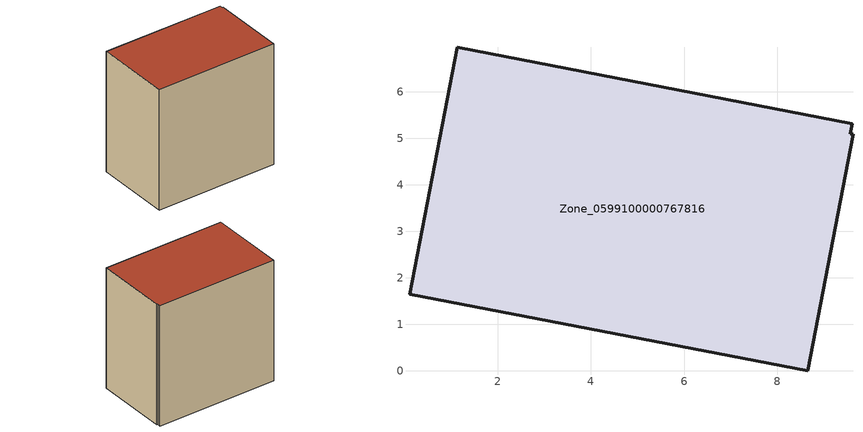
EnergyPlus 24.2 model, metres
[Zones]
Zone_0599100000767816
 floor ground (C_G): 9.57,5.09 9.63,5.08 8.66,0 0.1,1.65 1.12,6.96 9.62,5.32 z0
 wall outside (C_F): 1.12,6.96 0.1,1.65 8.66,0 9.63,5.08 9.57,5.09 9.62,5.32 1.12,6.96 z0:8.74
 roof outside (C_R): 9.63,5.08 9.57,5.09 9.62,5.32 1.12,6.96 0.1,1.65 8.66,0 z8.74
[BUILDING]
Pand.0599100000767816: North Axis=0; Terrain=City; Loads Convergence Tolerance Value=0.04; Temperature Convergence Tolerance Value=0.4; Solar Distribution=FullExterior; Maximum Number of Warmup Days=25; Minimum Number of Warmup Days=1
[Site:Location]
Rotterdam.The.Hague.AP_ZH_NLD Design_Conditions: Latitude=51.96; Longitude=4.45; Time Zone=1; Elevation=-4.5
[SITE:GROUNDTEMPERATURE:BUILDINGSURFACE]
18, 18, 18, 18, 18, 18, 18, 18, 18, 18, 18, 18
[MATERIAL] Thermal Absorptance=0.9; Solar Absorptance=0.7; Visible Absorptance=0.7
Name | Roughness | Thickness | Conductivity | Density | Specific Heat
G.TI.2006-2014 | MediumSmooth | 0.15 | 0.06 | 540 | 1210
F.TI.2006-2014 | Rough | 0.3 | 0.12 | 1920 | 840
R.TI.2006-2014 | MediumRough | 0.2 | 0.08 | 1500 | 1000
[CONSTRUCTION]
C_G: G.TI.2006-2014
C_F: F.TI.2006-2014
C_R: R.TI.2006-2014
[ZONE]
Zone_0599100000767816: Type=1; Multiplier=1; Ceiling Height=Autocalculate; Volume=Autocalculate; Floor Area=autocalculate; Part of Total Floor Area=Yes
[ZONEINFILTRATION:DESIGNFLOWRATE]
Infil_Zone_0599100000767816: Zone or ZoneList or Space or SpaceList=Zone_0599100000767816; Schedule=AlwaysOn; Design Flow Rate Calculation Method=Flow/Area; Flow Rate per Floor Area=0.0015; Constant Term Coefficient=1; Temperature Term Coefficient=0; Velocity Term Coefficient=0; Velocity Squared Term Coefficient=0
[HVACTEMPLATE:ZONE:IDEALLOADSAIRSYSTEM]
Zone_0599100000767816: Maximum Heating Supply Air Temperature=50; Minimum Cooling Supply Air Temperature=13; Maximum Heating Supply Air Humidity Ratio=0.0156; Minimum Cooling Supply Air Humidity Ratio=0.0077; Heating Limit=NoLimit; Cooling Limit=NoLimit; Dehumidification Control Type=ConstantSensibleHeatRatio; Cooling Sensible Heat Ratio=0.7; Dehumidification Setpoint=60; Humidification Control Type=None; Humidification Setpoint=30; Outdoor Air Method=None; Outdoor Air Flow Rate per Person=0.00944; Outdoor Air Flow Rate per Zone Floor Area=0; Outdoor Air Flow Rate per Zone=0; Demand Controlled Ventilation Type=None; Outdoor Air Economizer Type=NoEconomizer; Heat Recovery Type=None; Sensible Heat Recovery Effectiveness=0.7; Latent Heat Recovery Effectiveness=0.65
[ZONECONTROL:THERMOSTAT]
ThermostatControl_Zone_0599100000767816: Zone or ZoneList=Zone_0599100000767816; Control Type Schedule=DualSetpointControlType; Control 1=Thermostat_Zone_0599100000767816; Temperature Difference Between Cutout And Setpoint=0
[THERMOSTATSETPOINT:DUALSETPOINT]
Thermostat_Zone_0599100000767816: Heating Setpoint Temperature Schedule=HeatingSetpoint_Zone_0599100000767816; Cooling Setpoint Temperature Schedule=CoolingSetpoint_Zone_0599100000767816
[SCHEDULE:COMPACT]
HeatingSetpoint_Zone_0599100000767816: Through: 12/31, For: AllDays, Until: 24:00, 21
CoolingSetpoint_Zone_0599100000767816: Through: 12/31, For: AllDays, Until: 24:00, 24
DualSetpointControlType: Through: 12/31, For: AllDays, Until: 24:00, 4
AlwaysOn: Through: 12/31, For: AllDays, Until: 24:00, 1
